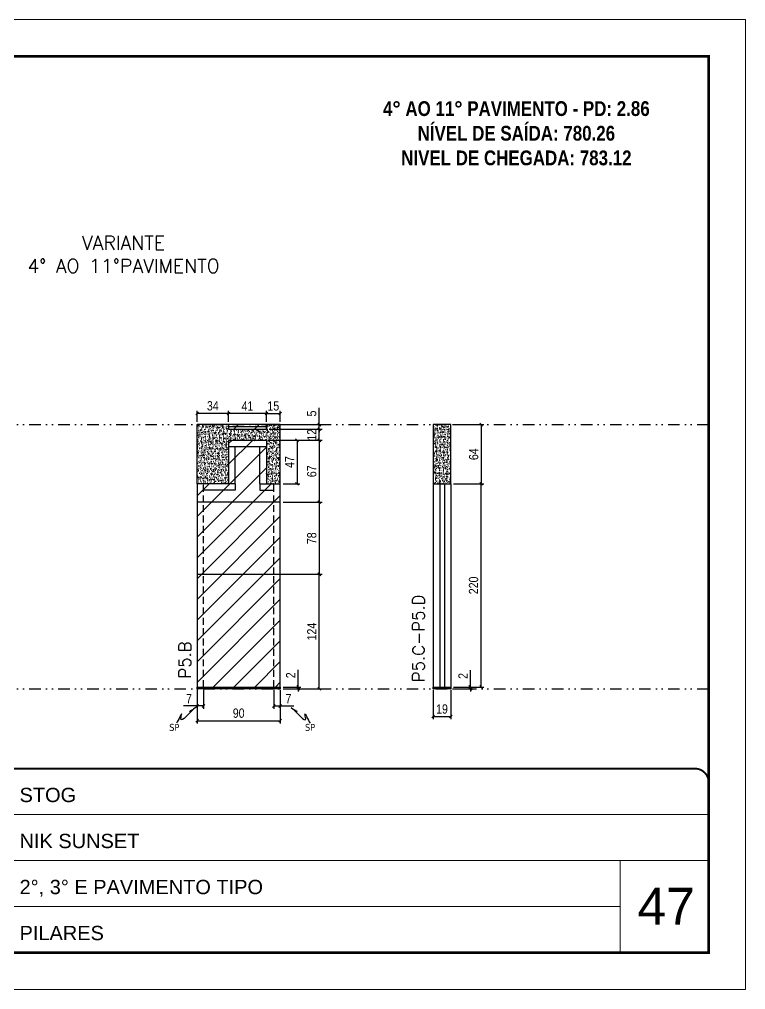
# Model space of a CAD drawing. Extents: x 808 to 7089, y -98 to 17032.
# Drawn here: x 4677 to 5463, y 3348 to 4398 of the extents above; entities that cross this region are included whole.
import ezdxf

# ---------------------------------------------------------------- set-up
doc = ezdxf.new("R2010")
doc.units = 0
for name, pattern in [('CONTINUO', [0]), ('DASHED', [0.75, 0.5, -0.25]), ('DIVIDE2', [0.625, 0.25, -0.125, 0, -0.125, 0, -0.125]), ('HIDDEN', [0.375, 0.25, -0.125])]:
    doc.linetypes.add(name, pattern=pattern)
for name, color, linetype, lineweight in [('CARIMBO', 255, 'Continuous', 9), ('Folhas', 255, 'Continuous', 9), ('REAPROVEITAMENTO', 251, 'Continuous', 9), ('SARRAFO DE PRESSAO', 251, 'DASHED', 9), ('Texto Seção', 7, 'Continuous', 15)]:
    doc.layers.add(name, color=color, linetype=linetype, lineweight=lineweight)
for name, color, linetype in [('COTA', 241, 'Continuous'), ('NOMENCLATURA', 7, 'Continuous'), ('Nível', 160, 'Continuous'), ('Painéis', 200, 'Continuous'), ('SARR_2.2x7', 40, 'Continuous'), ('SARR_EDITAR', 141, 'Continuous'), ('Sarrafo de Pressão', 42, 'HIDDEN'), ('texto', 7, 'Continuous')]:
    doc.layers.add(name, color=color, linetype=linetype)
doc.styles.add('ARIAL', font='arial.ttf')
doc.styles.add('COTA TECNICA', font='techl___.ttf', dxfattribs={"height": 10})
doc.styles.add('COTA TECNICA-50', font='techl___.ttf', dxfattribs={"height": 10})
doc.styles.add('REGUA-120', font='ROMANS.shx', dxfattribs={"height": 15})
doc.styles.add('ROMANC', font='techb___.ttf', dxfattribs={"height": 2.5})
doc.styles.get("Standard").update_dxf_attribs({"font": 'arial.ttf'})
doc.dimstyles.new('COTA PAINEL-50', dxfattribs={"dimtxt": 10, "dimasz": 3, "dimexe": 3, "dimexo": 3, "dimgap": 3, "dimtad": 1, "dimdec": 1, "dimzin": 12, "dimdsep": 46, "dimtxsty": 'COTA TECNICA-50', "dimblk1": 'OBLIQUE', "dimblk2": 'OBLIQUE', "dimsah": 1, "dimcen": 0.9, "dimclrd": 4, "dimclre": 4, "dimclrt": 240, "dimadec": 1, "dimazin": 3, "dimtfac": 1, "dimtdec": 1, "dimtmove": 0, "dimatfit": 3, "dimfxl": 1, "dimtolj": 1, "dimtzin": 12, "dimarcsym": 0})
doc.dimstyles.new('PAINEL', dxfattribs={"dimtxt": 10, "dimasz": 3, "dimexe": 3, "dimexo": 3, "dimgap": 3, "dimtad": 1, "dimdec": 1, "dimzin": 12, "dimdsep": 46, "dimtxsty": 'COTA TECNICA', "dimblk1": 'OBLIQUE', "dimblk2": 'OBLIQUE', "dimsah": 1, "dimcen": 0.9, "dimclrd": 4, "dimclre": 4, "dimclrt": 240, "dimadec": 1, "dimazin": 3, "dimtfac": 1, "dimtdec": 1, "dimtmove": 0, "dimatfit": 3, "dimfxl": 1, "dimtolj": 1, "dimtzin": 12, "dimarcsym": 0})
doc.dimstyles.get("Standard").update_dxf_attribs({"dimtxt": 0.18, "dimasz": 0.18, "dimexe": 0.18, "dimexo": 0.0625, "dimgap": 0.09, "dimtad": 0, "dimtih": 1, "dimtoh": 1, "dimdec": 4, "dimzin": 0, "dimdsep": 46, "dimtxsty": 'Standard', "dimcen": 0.09, "dimadec": 0, "dimazin": 0, "dimtfac": 1, "dimtdec": 4, "dimtofl": 0, "dimtmove": 0, "dimatfit": 3, "dimfxl": 1, "dimtolj": 1, "dimtzin": 0, "dimarcsym": 0})

# ---------------------------------------------------------------- blocks, each defined once
blk = doc.blocks.new('9999999999')
at = {"color": 30, "linetype": 'CONTINUO'}
for p, q in [((98564.6, 34379.6), (99584, 34379.6)), ((98564.6, 34329.8), (99488, 34329.8)), ((99584, 34329.8), (99488, 34329.8)), ((99488, 34329.8), (99488, 34230.2)), ((98564.6, 34280), (99488, 34280))]:
    blk.add_line(p, q, dxfattribs=at)
at = {"color": 30, "linetype": 'CONTINUO', "const_width": 2}
blk.add_lwpolyline([(99584, 34230.2), (99584, 34414.4, 0.414214), (99569, 34429.4), (98229, 34429.4, 0.414214), (98214, 34414.4), (98214, 34245.2, 0.414214), (98229, 34230.2), (99584, 34230.2)], format="xyb", dxfattribs=at)
at = {"layer": 'Folhas'}
blk.add_lwpolyline([(98139, 34190.2), (99624, 34190.2), (99624, 35240.2), (98139, 35240.2)], close=True, dxfattribs=at)
at = {"layer": 'Folhas', "color": 30, "const_width": 3}
blk.add_lwpolyline([(98214, 34230.2), (99584, 34230.2), (99584, 35200.2), (98214, 35200.2)], close=True, dxfattribs=at)
at = {"color": 7, "linetype": 'Continuous', "ltscale": 5, "style": 'ARIAL'}
for s, height, p in [('STOG', 15.48, (98837.7, 34393.1)), ('NIK SUNSET', 15.48, (98837.7, 34343.3)), ('2°, 3° E PAVIMENTO TIPO', 15.483, (98837.7, 34293.5)), ('PILARES', 15.48, (98837.7, 34243.7))]:
    blk.add_text(s, height=height, dxfattribs=at).set_placement(p)
blk = doc.blocks.new('_Oblique')
at = {"color": 0, "linetype": 'ByBlock', "lineweight": -2}
blk.add_line((-0.5, -0.5), (0.5, 0.5), dxfattribs=at)
blk = doc.blocks.new('*D405')
at = {"layer": 'COTA', "color": 4, "lineweight": -2, "transparency": 16777216}
for p, q in [((5124.9, 3672.6), (5124.9, 3640.7)), ((5143.9, 3672.6), (5143.9, 3640.7)), ((5124.9, 3643.7), (5143.9, 3643.7))]:
    blk.add_line(p, q, dxfattribs=at)
at = {"layer": 'Defpoints', "color": 0, "transparency": 16777216}
for p in [(5124.9, 3675.6), (5143.9, 3675.6), (5143.9, 3643.7)]:
    blk.add_point(p, dxfattribs=at)
at = {"layer": 'COTA', "color": 4, "lineweight": -2, "transparency": 16777216, "xscale": 3, "yscale": 3, "zscale": 3, "rotation": 180}
blk.add_blockref('_Oblique', (5124.9, 3643.7), dxfattribs=at)
at = {"layer": 'COTA', "color": 4, "lineweight": -2, "transparency": 16777216, "xscale": 3, "yscale": 3, "zscale": 3}
blk.add_blockref('_Oblique', (5143.9, 3643.7), dxfattribs=at)
at = {"layer": 'COTA', "color": 240, "transparency": 16777216, "insert": (5134.4, 3651.8), "char_height": 10, "attachment_point": 5, "style": 'COTA TECNICA'}
blk.add_mtext('\\A1;19', dxfattribs=at)
blk = doc.blocks.new('*D406')
at = {"layer": 'COTA', "color": 4, "lineweight": -2, "transparency": 16777216}
for p, q in [((5146.9, 3895.6), (5179.7, 3895.6)), ((5176.7, 3675.6), (5176.7, 3895.6)), ((5146.9, 3675.6), (5179.7, 3675.6))]:
    blk.add_line(p, q, dxfattribs=at)
at = {"layer": 'Defpoints', "color": 0, "transparency": 16777216}
for p in [(5143.9, 3895.6), (5176.7, 3895.6), (5143.9, 3675.6)]:
    blk.add_point(p, dxfattribs=at)
at = {"layer": 'COTA', "color": 4, "lineweight": -2, "transparency": 16777216, "xscale": 3, "yscale": 3, "zscale": 3}
for p, rotation in [((5176.7, 3895.6), 90), ((5176.7, 3675.6), 270)]:
    blk.add_blockref('_Oblique', p, dxfattribs=dict(at, rotation=rotation))
at = {"layer": 'COTA', "color": 240, "transparency": 16777216, "insert": (5168.6, 3785.6), "char_height": 10, "attachment_point": 5, "rotation": 90, "style": 'COTA TECNICA'}
blk.add_mtext('\\A1;220', dxfattribs=at)
blk = doc.blocks.new('*D407')
at = {"layer": 'COTA', "color": 4, "lineweight": -2, "transparency": 16777216}
for p, q in [((5165.1, 3675.6), (5165.1, 3693.7)), ((5146.9, 3675.6), (5168.1, 3675.6)), ((5165.1, 3673.6), (5165.1, 3675.6)), ((5146.9, 3673.6), (5168.1, 3673.6)), ((5165.1, 3673.6), (5165.1, 3670.6))]:
    blk.add_line(p, q, dxfattribs=at)
at = {"layer": 'Defpoints', "color": 0, "transparency": 16777216}
for p in [(5143.9, 3675.6), (5165.1, 3675.6), (5143.9, 3673.6)]:
    blk.add_point(p, dxfattribs=at)
at = {"layer": 'COTA', "color": 4, "lineweight": -2, "transparency": 16777216, "xscale": 3, "yscale": 3, "zscale": 3}
for p, rotation in [((5165.1, 3675.6), 270), ((5165.1, 3673.6), 90)]:
    blk.add_blockref('_Oblique', p, dxfattribs=dict(at, rotation=rotation))
at = {"layer": 'COTA', "color": 240, "transparency": 16777216, "insert": (5157.1, 3687.6), "char_height": 10, "attachment_point": 5, "rotation": 90, "style": 'COTA TECNICA-50'}
blk.add_mtext('\\A1;2', dxfattribs=at)
blk = doc.blocks.new('*D1653')
at = {"layer": 'COTA', "color": 4, "linetype": 'ByBlock', "lineweight": -2, "transparency": 16777216}
for p, q in [((5146.9, 3959.6), (5179.8, 3959.6)), ((5176.8, 3959.6), (5176.8, 3895.6)), ((5146.9, 3895.6), (5179.8, 3895.6))]:
    blk.add_line(p, q, dxfattribs=at)
at = {"layer": 'Defpoints', "color": 0, "linetype": 'ByBlock', "transparency": 16777216}
for p in [(5143.9, 3959.6), (5143.9, 3895.6), (5176.8, 3895.6)]:
    blk.add_point(p, dxfattribs=at)
at = {"layer": 'COTA', "color": 4, "linetype": 'ByBlock', "lineweight": -2, "transparency": 16777216, "xscale": 3, "yscale": 3, "zscale": 3}
for p, rotation in [((5176.8, 3959.6), 90), ((5176.8, 3895.6), 270)]:
    blk.add_blockref('_Oblique', p, dxfattribs=dict(at, rotation=rotation))
at = {"layer": 'COTA', "color": 240, "linetype": 'ByBlock', "transparency": 16777216, "insert": (5168.7, 3927.6), "char_height": 10, "attachment_point": 5, "rotation": 90, "style": 'COTA TECNICA'}
blk.add_mtext('\\A1;64', dxfattribs=at)
blk = doc.blocks.new('*D377')
at = {"layer": 'COTA', "color": 4, "lineweight": -2, "transparency": 16777216}
for p, q in [((4869.2, 3672.6), (4869.2, 3636.2)), ((4959.2, 3672.6), (4959.2, 3636.2)), ((4869.2, 3639.2), (4959.2, 3639.2))]:
    blk.add_line(p, q, dxfattribs=at)
at = {"layer": 'Defpoints', "color": 0, "transparency": 16777216}
for p in [(4869.2, 3675.6), (4959.2, 3675.6), (4959.2, 3639.2)]:
    blk.add_point(p, dxfattribs=at)
at = {"layer": 'COTA', "color": 4, "lineweight": -2, "transparency": 16777216, "xscale": 3, "yscale": 3, "zscale": 3, "rotation": 180}
blk.add_blockref('_Oblique', (4869.2, 3639.2), dxfattribs=at)
at = {"layer": 'COTA', "color": 4, "lineweight": -2, "transparency": 16777216, "xscale": 3, "yscale": 3, "zscale": 3}
blk.add_blockref('_Oblique', (4959.2, 3639.2), dxfattribs=at)
at = {"layer": 'COTA', "color": 240, "transparency": 16777216, "insert": (4914.2, 3647.3), "char_height": 10, "attachment_point": 5, "style": 'COTA TECNICA'}
blk.add_mtext('\\A1;90', dxfattribs=at)
blk = doc.blocks.new('*D378')
at = {"layer": 'COTA', "color": 4, "lineweight": -2, "transparency": 16777216}
for p, q in [((4952.2, 3672.6), (4952.2, 3652.1)), ((4959.2, 3670.6), (4959.2, 3652.1)), ((4952.2, 3655.1), (4959.2, 3655.1)), ((4959.2, 3655.1), (4974, 3655.1))]:
    blk.add_line(p, q, dxfattribs=at)
at = {"layer": 'Defpoints', "color": 0, "transparency": 16777216}
for p in [(4952.2, 3675.6), (4959.2, 3673.6), (4959.2, 3655.1)]:
    blk.add_point(p, dxfattribs=at)
at = {"layer": 'COTA', "color": 4, "lineweight": -2, "transparency": 16777216, "xscale": 3, "yscale": 3, "zscale": 3, "rotation": 180}
blk.add_blockref('_Oblique', (4952.2, 3655.1), dxfattribs=at)
at = {"layer": 'COTA', "color": 4, "lineweight": -2, "transparency": 16777216, "xscale": 3, "yscale": 3, "zscale": 3}
blk.add_blockref('_Oblique', (4959.2, 3655.1), dxfattribs=at)
at = {"layer": 'COTA', "color": 240, "transparency": 16777216, "insert": (4968.1, 3663.1), "char_height": 10, "attachment_point": 5, "style": 'COTA TECNICA-50'}
blk.add_mtext('\\A1;7', dxfattribs=at)
blk = doc.blocks.new('*D379')
at = {"layer": 'COTA', "color": 4, "lineweight": -2, "transparency": 16777216}
for p, q in [((4869.2, 3670.6), (4869.2, 3652.1)), ((4876.2, 3672.6), (4876.2, 3652.1)), ((4869.2, 3655.1), (4854.5, 3655.1)), ((4876.2, 3655.1), (4869.2, 3655.1))]:
    blk.add_line(p, q, dxfattribs=at)
at = {"layer": 'Defpoints', "color": 0, "transparency": 16777216}
for p in [(4876.2, 3675.6), (4869.2, 3673.6), (4869.2, 3655.1)]:
    blk.add_point(p, dxfattribs=at)
at = {"layer": 'COTA', "color": 4, "lineweight": -2, "transparency": 16777216, "xscale": 3, "yscale": 3, "zscale": 3, "rotation": 180}
blk.add_blockref('_Oblique', (4869.2, 3655.1), dxfattribs=at)
at = {"layer": 'COTA', "color": 4, "lineweight": -2, "transparency": 16777216, "xscale": 3, "yscale": 3, "zscale": 3}
blk.add_blockref('_Oblique', (4876.2, 3655.1), dxfattribs=at)
at = {"layer": 'COTA', "color": 240, "transparency": 16777216, "insert": (4860.4, 3663.1), "char_height": 10, "attachment_point": 5, "style": 'COTA TECNICA-50'}
blk.add_mtext('\\A1;7', dxfattribs=at)
blk = doc.blocks.new('*D380')
at = {"layer": 'COTA', "color": 4, "linetype": 'ByBlock', "lineweight": -2, "transparency": 16777216}
for p, q in [((4962.2, 3797.6), (5004.5, 3797.6)), ((5001.5, 3673.6), (5001.5, 3797.6)), ((4962.2, 3673.6), (5004.5, 3673.6))]:
    blk.add_line(p, q, dxfattribs=at)
at = {"layer": 'Defpoints', "color": 0, "linetype": 'ByBlock', "transparency": 16777216}
for p in [(4959.2, 3797.6), (5001.5, 3797.6), (4959.2, 3673.6)]:
    blk.add_point(p, dxfattribs=at)
at = {"layer": 'COTA', "color": 4, "linetype": 'ByBlock', "lineweight": -2, "transparency": 16777216, "xscale": 3, "yscale": 3, "zscale": 3}
for p, rotation in [((5001.5, 3797.6), 90), ((5001.5, 3673.6), 270)]:
    blk.add_blockref('_Oblique', p, dxfattribs=dict(at, rotation=rotation))
at = {"layer": 'COTA', "color": 240, "linetype": 'ByBlock', "transparency": 16777216, "insert": (4993.4, 3735.6), "char_height": 10, "attachment_point": 5, "rotation": 90, "style": 'COTA TECNICA'}
blk.add_mtext('\\A1;124', dxfattribs=at)
blk = doc.blocks.new('*D381')
at = {"layer": 'COTA', "color": 4, "lineweight": -2, "transparency": 16777216}
for p, q in [((4978.5, 3675.6), (4978.5, 3694.4)), ((4962.2, 3675.6), (4981.5, 3675.6)), ((4978.5, 3673.6), (4978.5, 3675.6)), ((4962.2, 3673.6), (4981.5, 3673.6)), ((4978.5, 3673.6), (4978.5, 3670.6))]:
    blk.add_line(p, q, dxfattribs=at)
at = {"layer": 'Defpoints', "color": 0, "transparency": 16777216}
for p in [(4959.2, 3675.6), (4959.2, 3673.6), (4978.5, 3673.6)]:
    blk.add_point(p, dxfattribs=at)
at = {"layer": 'COTA', "color": 4, "lineweight": -2, "transparency": 16777216, "xscale": 3, "yscale": 3, "zscale": 3}
for p, rotation in [((4978.5, 3675.6), 270), ((4978.5, 3673.6), 90)]:
    blk.add_blockref('_Oblique', p, dxfattribs=dict(at, rotation=rotation))
at = {"layer": 'COTA', "color": 240, "transparency": 16777216, "insert": (4970.5, 3688.3), "char_height": 10, "attachment_point": 5, "rotation": 90, "style": 'COTA TECNICA-50'}
blk.add_mtext('\\A1;2', dxfattribs=at)
blk = doc.blocks.new('*D382')
at = {"layer": 'COTA', "color": 4, "linetype": 'ByBlock', "lineweight": -2, "transparency": 16777216}
for p, q in [((4962.2, 3797.6), (5004.5, 3797.6)), ((5001.5, 3673.6), (5001.5, 3797.6)), ((4962.2, 3673.6), (5004.5, 3673.6))]:
    blk.add_line(p, q, dxfattribs=at)
at = {"layer": 'Defpoints', "color": 0, "linetype": 'ByBlock', "transparency": 16777216}
for p in [(4959.2, 3797.6), (5001.5, 3797.6), (4959.2, 3673.6)]:
    blk.add_point(p, dxfattribs=at)
at = {"layer": 'COTA', "color": 4, "linetype": 'ByBlock', "lineweight": -2, "transparency": 16777216, "xscale": 3, "yscale": 3, "zscale": 3}
for p, rotation in [((5001.5, 3797.6), 90), ((5001.5, 3673.6), 270)]:
    blk.add_blockref('_Oblique', p, dxfattribs=dict(at, rotation=rotation))
at = {"layer": 'COTA', "color": 240, "linetype": 'ByBlock', "transparency": 16777216, "insert": (4993.4, 3735.6), "char_height": 10, "attachment_point": 5, "rotation": 90, "style": 'COTA TECNICA'}
blk.add_mtext('\\A1;124', dxfattribs=at)
blk = doc.blocks.new('*D383')
at = {"layer": 'COTA', "color": 4, "lineweight": -2, "transparency": 16777216}
for p, q in [((4869.2, 3962.6), (4869.2, 3974.7)), ((4903.2, 3971.7), (4869.2, 3971.7)), ((4903.2, 3962.6), (4903.2, 3974.7))]:
    blk.add_line(p, q, dxfattribs=at)
at = {"layer": 'Defpoints', "color": 0, "transparency": 16777216}
for p in [(4869.2, 3971.7), (4869.2, 3959.6), (4903.2, 3959.6)]:
    blk.add_point(p, dxfattribs=at)
at = {"layer": 'COTA', "color": 4, "lineweight": -2, "transparency": 16777216, "xscale": 3, "yscale": 3, "zscale": 3, "rotation": 180}
blk.add_blockref('_Oblique', (4869.2, 3971.7), dxfattribs=at)
at = {"layer": 'COTA', "color": 4, "lineweight": -2, "transparency": 16777216, "xscale": 3, "yscale": 3, "zscale": 3}
blk.add_blockref('_Oblique', (4903.2, 3971.7), dxfattribs=at)
at = {"layer": 'COTA', "color": 240, "transparency": 16777216, "insert": (4886.2, 3979.9), "char_height": 10, "attachment_point": 5, "style": 'COTA TECNICA-50'}
blk.add_mtext('\\A1;34', dxfattribs=at)
blk = doc.blocks.new('*D384')
at = {"layer": 'COTA', "color": 4, "lineweight": -2, "transparency": 16777216}
for p, q in [((4947.2, 3942.6), (5004.5, 3942.6)), ((5001.5, 3942.6), (5001.5, 3875.6)), ((4962.2, 3875.6), (5004.5, 3875.6))]:
    blk.add_line(p, q, dxfattribs=at)
at = {"layer": 'Defpoints', "color": 0, "transparency": 16777216}
for p in [(4944.2, 3942.6), (4959.2, 3875.6), (5001.5, 3875.6)]:
    blk.add_point(p, dxfattribs=at)
at = {"layer": 'COTA', "color": 4, "lineweight": -2, "transparency": 16777216, "xscale": 3, "yscale": 3, "zscale": 3}
for p, rotation in [((5001.5, 3942.6), 90), ((5001.5, 3875.6), 270)]:
    blk.add_blockref('_Oblique', p, dxfattribs=dict(at, rotation=rotation))
at = {"layer": 'COTA', "color": 240, "transparency": 16777216, "insert": (4993.4, 3909.1), "char_height": 10, "attachment_point": 5, "rotation": 90, "style": 'COTA TECNICA'}
blk.add_mtext('\\A1;67', dxfattribs=at)
blk = doc.blocks.new('*D1654')
at = {"layer": 'COTA', "color": 4, "lineweight": -2, "transparency": 16777216}
for p, q in [((4962.2, 3875.6), (5004.5, 3875.6)), ((5001.5, 3875.6), (5001.5, 3797.6)), ((4872.2, 3797.6), (5004.5, 3797.6))]:
    blk.add_line(p, q, dxfattribs=at)
at = {"layer": 'Defpoints', "color": 0, "transparency": 16777216}
for p in [(4959.2, 3875.6), (4869.2, 3797.6), (5001.5, 3797.6)]:
    blk.add_point(p, dxfattribs=at)
at = {"layer": 'COTA', "color": 4, "lineweight": -2, "transparency": 16777216, "xscale": 3, "yscale": 3, "zscale": 3}
for p, rotation in [((5001.5, 3875.6), 90), ((5001.5, 3797.6), 270)]:
    blk.add_blockref('_Oblique', p, dxfattribs=dict(at, rotation=rotation))
at = {"layer": 'COTA', "color": 240, "transparency": 16777216, "insert": (4993.4, 3836.6), "char_height": 10, "attachment_point": 5, "rotation": 90, "style": 'COTA TECNICA'}
blk.add_mtext('\\A1;78', dxfattribs=at)
blk = doc.blocks.new('*D385')
at = {"layer": 'COTA', "color": 4, "lineweight": -2, "transparency": 16777216}
for p, q in [((4947.2, 3942.6), (4980.4, 3942.6)), ((4977.4, 3942.6), (4977.4, 3895.6)), ((4962.2, 3895.6), (4980.4, 3895.6))]:
    blk.add_line(p, q, dxfattribs=at)
at = {"layer": 'Defpoints', "color": 0, "transparency": 16777216}
for p in [(4944.2, 3942.6), (4959.2, 3895.6), (4977.4, 3895.6)]:
    blk.add_point(p, dxfattribs=at)
at = {"layer": 'COTA', "color": 4, "lineweight": -2, "transparency": 16777216, "xscale": 3, "yscale": 3, "zscale": 3}
for p, rotation in [((4977.4, 3942.6), 90), ((4977.4, 3895.6), 270)]:
    blk.add_blockref('_Oblique', p, dxfattribs=dict(at, rotation=rotation))
at = {"layer": 'COTA', "color": 240, "transparency": 16777216, "insert": (4969.3, 3919.1), "char_height": 10, "attachment_point": 5, "rotation": 90, "style": 'COTA TECNICA'}
blk.add_mtext('\\A1;47', dxfattribs=at)
blk = doc.blocks.new('*D386')
at = {"layer": 'COTA', "color": 4, "lineweight": -2, "transparency": 16777216}
for p, q in [((4944.2, 3962.6), (4944.2, 3974.7)), ((4944.2, 3971.7), (4959.2, 3971.7)), ((4959.2, 3962.6), (4959.2, 3974.7))]:
    blk.add_line(p, q, dxfattribs=at)
at = {"layer": 'Defpoints', "color": 0, "transparency": 16777216}
for p in [(4959.2, 3971.7), (4944.2, 3959.6), (4959.2, 3959.6)]:
    blk.add_point(p, dxfattribs=at)
at = {"layer": 'COTA', "color": 4, "lineweight": -2, "transparency": 16777216, "xscale": 3, "yscale": 3, "zscale": 3, "rotation": 180}
blk.add_blockref('_Oblique', (4944.2, 3971.7), dxfattribs=at)
at = {"layer": 'COTA', "color": 4, "lineweight": -2, "transparency": 16777216, "xscale": 3, "yscale": 3, "zscale": 3}
blk.add_blockref('_Oblique', (4959.2, 3971.7), dxfattribs=at)
at = {"layer": 'COTA', "color": 240, "transparency": 16777216, "insert": (4951.7, 3979.8), "char_height": 10, "attachment_point": 5, "style": 'COTA TECNICA'}
blk.add_mtext('\\A1;15', dxfattribs=at)
blk = doc.blocks.new('*D387')
at = {"layer": 'COTA', "color": 4, "lineweight": -2, "transparency": 16777216}
for p, q in [((4947.2, 3954.6), (5004.5, 3954.6)), ((5001.5, 3942.6), (5001.5, 3954.6)), ((4947.2, 3942.6), (5004.5, 3942.6))]:
    blk.add_line(p, q, dxfattribs=at)
at = {"layer": 'Defpoints', "color": 0, "transparency": 16777216}
for p in [(4944.2, 3954.6), (5001.5, 3954.6), (4944.2, 3942.6)]:
    blk.add_point(p, dxfattribs=at)
at = {"layer": 'COTA', "color": 4, "lineweight": -2, "transparency": 16777216, "xscale": 3, "yscale": 3, "zscale": 3}
for p, rotation in [((5001.5, 3954.6), 90), ((5001.5, 3942.6), 270)]:
    blk.add_blockref('_Oblique', p, dxfattribs=dict(at, rotation=rotation))
at = {"layer": 'COTA', "color": 240, "transparency": 16777216, "insert": (4993.4, 3948.6), "char_height": 10, "attachment_point": 5, "rotation": 90, "style": 'COTA TECNICA'}
blk.add_mtext('\\A1;12', dxfattribs=at)
blk = doc.blocks.new('*D388')
at = {"layer": 'COTA', "color": 4, "lineweight": -2, "transparency": 16777216}
for p, q in [((5001.5, 3959.6), (5001.5, 3977.7)), ((4947.2, 3959.6), (5004.5, 3959.6)), ((5001.5, 3954.6), (5001.5, 3959.6)), ((4947.2, 3954.6), (5004.5, 3954.6)), ((5001.5, 3954.6), (5001.5, 3951.6))]:
    blk.add_line(p, q, dxfattribs=at)
at = {"layer": 'Defpoints', "color": 0, "transparency": 16777216}
for p in [(4944.2, 3959.6), (5001.5, 3959.6), (4944.2, 3954.6)]:
    blk.add_point(p, dxfattribs=at)
at = {"layer": 'COTA', "color": 4, "lineweight": -2, "transparency": 16777216, "xscale": 3, "yscale": 3, "zscale": 3}
for p, rotation in [((5001.5, 3959.6), 270), ((5001.5, 3954.6), 90)]:
    blk.add_blockref('_Oblique', p, dxfattribs=dict(at, rotation=rotation))
at = {"layer": 'COTA', "color": 240, "transparency": 16777216, "insert": (4993.3, 3971.6), "char_height": 10, "attachment_point": 5, "rotation": 90, "style": 'COTA TECNICA'}
blk.add_mtext('\\A1;5', dxfattribs=at)
blk = doc.blocks.new('*D1655')
at = {"layer": 'COTA', "color": 4, "lineweight": -2, "transparency": 16777216}
for p, q in [((4903.2, 3962.6), (4903.2, 3974.7)), ((4944.2, 3971.7), (4903.2, 3971.7)), ((4944.2, 3962.6), (4944.2, 3974.7))]:
    blk.add_line(p, q, dxfattribs=at)
at = {"layer": 'Defpoints', "color": 0, "transparency": 16777216}
for p in [(4903.2, 3971.7), (4903.2, 3959.6), (4944.2, 3959.6)]:
    blk.add_point(p, dxfattribs=at)
at = {"layer": 'COTA', "color": 4, "lineweight": -2, "transparency": 16777216, "xscale": 3, "yscale": 3, "zscale": 3, "rotation": 180}
blk.add_blockref('_Oblique', (4903.2, 3971.7), dxfattribs=at)
at = {"layer": 'COTA', "color": 4, "lineweight": -2, "transparency": 16777216, "xscale": 3, "yscale": 3, "zscale": 3}
blk.add_blockref('_Oblique', (4944.2, 3971.7), dxfattribs=at)
at = {"layer": 'COTA', "color": 240, "transparency": 16777216, "insert": (4923.7, 3979.7), "char_height": 10, "attachment_point": 5, "style": 'COTA TECNICA'}
blk.add_mtext('\\A1;41', dxfattribs=at)

msp = doc.modelspace()

# ---------------------------------------------------------------- hatches: boundary and pattern name
at = {"layer": 'COTA', "linetype": 'ByBlock'}
h = msp.add_hatch(dxfattribs=at)
h.set_pattern_fill('AR-CONC', color=256, scale=0.03)
h.set_pattern_definition([(50, (-3577.8653, -152.4276), (5.46554, -0.4781726), [0.5715, -6.2865]), (355, (-3577.8653, -152.4276), (-1.0573026, 5.7317054), [0.4572, -5.0292175]), (100.451445, (-3577.41, -152.4674), (4.4082374, 5.2535326), [0.4857003, -5.3427073]), (46.1842, (-3577.8653, -150.9036), (8.132371, -1.26127), [0.85725, -9.42975]), (96.63556, (-3577.188, -151.009), (7.122124, 7.422784), [0.728551, -8.014068]), (351.18415, (-3577.865, -150.9036), (7.122124, 7.422784), [0.685799, -7.543792]), (21, (-3577.1033, -151.2846), (4.5484317, -3.067956), [0.5715, -6.2865]), (326, (-3577.1033, -151.2846), (1.854061, 5.525639), [0.4572, -5.0292]), (71.451445, (-3576.7243, -151.54), (6.4024926, 2.457683), [0.4857003, -5.342698]), (37.5, (-3577.8653, -152.4276), (0.0926581, 2.53665117), [0, -4.96824, 0, -5.1054, 0, -5.04825]), (7.5, (-3577.8653, -152.4276), (2.0045899, 3.00541724), [0, -2.91084, 0, -4.85394, 0, -1.92405]), (327.5, (-3579.5646, -152.4276), (4.06771786, -0.1718623), [0, -1.905, 0, -5.9436, 0, -7.8867]), (317.5, (-3580.3266, -152.4276), (4.4438754, 0.7627947), [0, -2.4765, 0, -3.94716, 0, -5.6007])])
h.paths.add_polyline_path([(4944.22, 3954.56), (4944.22, 3959.56), (4959.22, 3959.56), (4959.22, 3895.56), (4944.22, 3895.56), (4944.22, 3942.56), (4903.22, 3942.56), (4903.22, 3895.56), (4869.22, 3895.56), (4869.22, 3959.56), (4903.22, 3959.56), (4903.22, 3954.56)])
h = msp.add_hatch(dxfattribs=at)
h.set_pattern_fill('AR-CONC', color=256, scale=0.03)
h.set_pattern_definition([(50, (-3964.208, -152.4037), (5.46554, -0.4781726), [0.5715, -6.2865]), (355, (-3964.208, -152.4037), (-1.0573026, 5.7317054), [0.4572, -5.0292175]), (100.451445, (-3963.7527, -152.4435), (4.4082374, 5.2535326), [0.4857003, -5.3427073]), (46.1842, (-3964.208, -150.8797), (8.132371, -1.26127), [0.85725, -9.42975]), (96.63556, (-3963.5305, -150.985), (7.122124, 7.422784), [0.728551, -8.014068]), (351.18415, (-3964.208, -150.88), (7.122124, 7.422784), [0.685799, -7.543792]), (21, (-3963.446, -151.2607), (4.5484317, -3.067956), [0.5715, -6.2865]), (326, (-3963.446, -151.2607), (1.854061, 5.525639), [0.4572, -5.0292]), (71.451445, (-3963.067, -151.5163), (6.4024926, 2.457683), [0.4857003, -5.342698]), (37.5, (-3964.2081, -152.4037), (0.0926581, 2.53665117), [0, -4.96824, 0, -5.1054, 0, -5.04825]), (7.5, (-3964.2081, -152.4037), (2.0045899, 3.00541724), [0, -2.91084, 0, -4.85394, 0, -1.92405]), (327.5, (-3965.9074, -152.4037), (4.06771786, -0.1718623), [0, -1.905, 0, -5.9436, 0, -7.8867]), (317.5, (-3966.6694, -152.4037), (4.4438754, 0.7627947), [0, -2.4765, 0, -3.94716, 0, -5.6007])])
h.paths.add_polyline_path([(5143.91, 3959.59), (5124.91, 3959.59), (5124.91, 3895.56), (5143.91, 3895.56)])
at = {"layer": 'REAPROVEITAMENTO', "linetype": 'ByBlock'}
h = msp.add_hatch(dxfattribs=at)
h.set_pattern_fill('ANSI31', color=256, scale=5, style=2)
h.set_pattern_definition([(45, (-269.453, 3939.763), (-11.22532, 11.22532), [])])
h.paths.add_polyline_path([(4944.22, 3959.56), (4903.22, 3959.56), (4903.22, 3954.56), (4944.22, 3954.56)])
h = msp.add_hatch(dxfattribs=at)
h.set_pattern_fill('ANSI31', color=256, scale=5, style=2)
h.set_pattern_definition([(45, (1283.047, -5248.838), (-11.22532, 11.22532), [])])
h.paths.add_polyline_path([(4959.22, 3895.56), (4944.22, 3895.56), (4944.22, 3942.56), (4903.22, 3942.56), (4903.22, 3895.56), (4869.22, 3895.56), (4869.22, 3675.56), (4959.22, 3675.56)])

# ---------------------------------------------------------------- linework, layer by layer
at = {"layer": 'COTA', "linetype": 'ByBlock'}
for p, q in [((4869.22, 3895.56), (4869.22, 3959.56)), ((4903.22, 3959.56), (4869.22, 3959.56)), ((4959.22, 3959.56), (4944.22, 3959.56)), ((4959.22, 3959.56), (4959.22, 3959.56)), ((4959.22, 3895.56), (4959.22, 3959.56)), ((4959.22, 3895.56), (4959.22, 3895.56))]:
    msp.add_line(p, q, dxfattribs=at)
msp.add_lwpolyline([(5124.91, 3895.56), (5143.91, 3895.56), (5143.91, 3959.59), (5124.91, 3959.59)], close=True, dxfattribs=at)
at = {"layer": 'Nível', "color": 4, "linetype": 'DIVIDE2', "ltscale": 50}
for p, q in [((4372.84, 3959.56), (5423.17, 3959.56)), ((4372.84, 3673.56), (5423.17, 3673.56))]:
    msp.add_line(p, q, dxfattribs=at)
at = {"layer": 'Painéis'}
for p, q in [((4944.22, 3942.56), (4903.22, 3942.56)), ((4903.22, 3942.56), (4903.22, 3895.56)), ((4944.22, 3942.56), (4944.22, 3895.56)), ((4903.22, 3895.56), (4869.22, 3895.56)), ((4869.22, 3895.56), (4869.22, 3797.56)), ((4944.22, 3895.56), (4959.22, 3895.56)), ((4959.22, 3797.56), (4959.22, 3895.56)), ((5124.91, 3895.56), (5124.91, 3675.56)), ((5124.91, 3895.56), (5143.91, 3895.56)), ((5124.91, 3895.56), (5143.91, 3895.56)), ((5143.91, 3895.56), (5143.91, 3675.56)), ((4959.22, 3875.56), (4869.22, 3875.56)), ((5124.91, 3675.56), (5143.91, 3675.56)), ((5124.91, 3675.56), (5143.91, 3675.56)), ((5124.91, 3673.56), (5124.91, 3675.56)), ((5143.91, 3675.56), (5143.91, 3673.56)), ((5143.91, 3673.56), (5124.91, 3673.56))]:
    msp.add_line(p, q, dxfattribs=at)
for points in [[(4944.22, 3959.56), (4903.22, 3959.56), (4903.22, 3954.56), (4944.22, 3954.56)], [(4959.22, 3797.56), (4869.22, 3797.56), (4869.22, 3675.56), (4959.22, 3675.56)], [(4959.22, 3673.56), (4869.22, 3673.56), (4869.22, 3675.56), (4959.22, 3675.56)]]:
    msp.add_lwpolyline(points, close=True, dxfattribs=at)
at = {"layer": 'SARR_2.2x7'}
for p, q in [((4944.22, 3935.56), (4903.22, 3935.56)), ((4910.22, 3895.56), (4910.22, 3935.56)), ((4937.22, 3895.56), (4937.22, 3935.56)), ((4910.22, 3895.56), (4903.22, 3895.56)), ((4910.22, 3895.56), (4910.22, 3888.56)), ((4937.22, 3895.56), (4944.22, 3895.56)), ((4937.22, 3895.56), (4937.22, 3888.56)), ((5131.91, 3895.56), (5131.91, 3675.56)), ((5136.91, 3895.56), (5136.91, 3675.56)), ((4910.22, 3888.56), (4876.22, 3888.56)), ((4937.22, 3888.56), (4952.22, 3888.56))]:
    msp.add_line(p, q, dxfattribs=at)
at = {"layer": 'SARR_EDITAR', "linetype": 'Continuous'}
msp.add_line((4944.22, 3957.06), (4903.22, 3957.06), dxfattribs=at)
at = {"layer": 'Sarrafo de Pressão', "ltscale": 30}
for p, q in [((4876.22, 3875.56), (4876.22, 3895.56)), ((4952.22, 3875.56), (4952.22, 3895.56)), ((4876.22, 3797.56), (4876.22, 3875.56)), ((4952.22, 3797.56), (4952.22, 3875.56)), ((4876.22, 3675.56), (4876.22, 3797.56)), ((4952.22, 3675.56), (4952.22, 3797.56))]:
    msp.add_line(p, q, dxfattribs=at)

# ---------------------------------------------------------------- block references
at = {"layer": 'SARRAFO DE PRESSAO', "color": 6, "linetype": 'ByBlock'}
msp.add_blockref('9999999999', (-94160.81, -30842.05), dxfattribs=at)

# ---------------------------------------------------------------- texts
at = {"layer": 'CARIMBO', "style": 'ARIAL'}
msp.add_text('47', height=40, dxfattribs=at).set_placement((5346.03, 3418.3))
at = {"layer": 'NOMENCLATURA', "color": 2, "insert": (5214.91, 4336.29), "char_height": 16, "attachment_point": 2, "style": 'ROMANC'}
msp.add_mtext_dynamic_manual_height_columns('\\P4° AO 11° PAVIMENTO - PD: 2.86\\PNÍVEL DE SAÍDA: 780.26\\PNIVEL DE CHEGADA: 783.12', width=409.5896, gutter_width=1, heights=[0], dxfattribs=at)
at = {"layer": 'texto', "color": 0, "char_height": 7.5, "attachment_point": 5}
for insert in [(4844.45, 3631.89), (4991.47, 3631.89)]:
    msp.add_mtext('{\\fTahoma|b0|i0|c0|p34;\\C4;SP}', dxfattribs=dict(at, insert=insert))
at = {"layer": 'Texto Seção', "insert": (4596.07, 4123.83), "char_height": 15, "width": 386.8172, "attachment_point": 7, "style": 'REGUA-120'}
msp.add_mtext('\\pxqc;VARIANTE^J4° AO 11°PAVIMENTO', dxfattribs=at)
at = {"layer": 'Texto Seção', "char_height": 13, "width": 285.3299, "attachment_point": 7, "rotation": 90, "style": 'REGUA-120'}
for s, insert in [('P5.C-P5.D', (5115.46, 3680.98)), ('P5.B', (4862.54, 3684.82))]:
    msp.add_mtext(s, dxfattribs=dict(at, insert=insert))

# ---------------------------------------------------------------- dimensions: what is measured, and where the dimension line sits
at = {"layer": 'COTA'}
for base, p1, p2, angle, dimstyle, picture, middle in [((4869.22, 3971.66), (4903.22, 3959.56), (4869.22, 3959.56), 180, 'COTA PAINEL-50', '*D383', (4886.22, 3979.88)), ((4903.22, 3971.66), (4944.22, 3959.56), (4903.22, 3959.56), 180, 'PAINEL', '*D1655', (4923.72, 3979.73)), ((5001.45, 3959.56), (4944.22, 3954.56), (4944.22, 3959.56), 90, 'PAINEL', '*D388', (4993.34, 3971.61)), ((5001.45, 3875.56), (4944.22, 3942.56), (4959.22, 3875.56), 90, 'PAINEL', '*D384', (4993.35, 3909.06)), ((4977.4, 3895.56), (4944.22, 3942.56), (4959.22, 3895.56), 90, 'PAINEL', '*D385', (4969.33, 3919.06)), ((5001.45, 3797.56), (4959.22, 3875.56), (4869.22, 3797.56), 90, 'PAINEL', '*D1654', (4993.36, 3836.56)), ((4869.22, 3655.05), (4876.22, 3675.56), (4869.22, 3673.56), 180, 'COTA PAINEL-50', '*D379', (4860.36, 3663.13))]:
    dim = msp.add_linear_dim(base=base, p1=p1, p2=p2, angle=angle, dimstyle=dimstyle, dxfattribs=at)
    dim.commit()
    dim.dimension.update_dxf_attribs({"geometry": picture, "text_midpoint": middle})
for base, p1, p2, angle, dimstyle, picture, middle in [((4959.22, 3971.66), (4944.22, 3959.56), (4959.22, 3959.56), 180, 'PAINEL', '*D386', (4951.72, 3971.66)), ((5001.45, 3954.56), (4944.22, 3942.56), (4944.22, 3954.56), 90, 'PAINEL', '*D387', (5001.45, 3948.56)), ((4978.48, 3673.56), (4959.22, 3675.56), (4959.22, 3673.56), 90, 'COTA PAINEL-50', '*D381', (4978.48, 3688.31)), ((5165.11, 3675.56), (5143.91, 3673.56), (5143.91, 3675.56), 90, 'COTA PAINEL-50', '*D407', (5165.11, 3687.62))]:
    dim = msp.add_linear_dim(base=base, p1=p1, p2=p2, angle=angle, dimstyle=dimstyle, dxfattribs=at)
    dim.commit()
    dim.dimension.update_dxf_attribs({"geometry": picture, "text_midpoint": middle, "dimtype": 160})
at = {"layer": 'COTA', "linetype": 'ByBlock'}
dim = msp.add_linear_dim(base=(5176.77, 3895.56), p1=(5143.91, 3959.59), p2=(5143.91, 3895.56), angle=90, dimstyle='PAINEL', dxfattribs=at)
dim.commit()
dim.dimension.update_dxf_attribs({"geometry": '*D1653', "text_midpoint": (5168.67, 3927.58)})
at = {"layer": 'COTA'}
dim = msp.add_linear_dim(base=(5176.73, 3895.56), p1=(5143.91, 3675.56), p2=(5143.91, 3895.56), angle=90, dimstyle='PAINEL', override={"dimarcsym": 2}, dxfattribs=at)
dim.commit()
dim.dimension.update_dxf_attribs({"geometry": '*D406', "text_midpoint": (5168.63, 3785.56)})
at = {"layer": 'COTA', "linetype": 'ByBlock'}
for picture in ['*D380', '*D382']:
    dim = msp.add_aligned_dim(p1=(4959.22, 3673.56), p2=(4959.22, 3797.56), distance=-42.23, dimstyle='PAINEL', dxfattribs=at)
    dim.commit()
    dim.dimension.update_dxf_attribs({"geometry": picture, "text_midpoint": (4993.38, 3735.56)})
at = {"layer": 'COTA'}
for base, p1, p2, picture, middle in [((4959.22, 3639.2), (4869.22, 3675.56), (4959.22, 3675.56), '*D377', (4914.22, 3647.33)), ((5143.91, 3643.67), (5124.91, 3675.56), (5143.91, 3675.56), '*D405', (5134.41, 3651.76))]:
    dim = msp.add_linear_dim(base=base, p1=p1, p2=p2, dimstyle='PAINEL', override={"dimarcsym": 2}, dxfattribs=at)
    dim.commit()
    dim.dimension.update_dxf_attribs({"geometry": picture, "text_midpoint": middle})
dim = msp.add_linear_dim(base=(4959.22, 3655.05), p1=(4952.22, 3675.56), p2=(4959.22, 3673.56), dimstyle='COTA PAINEL-50', dxfattribs=at)
dim.commit()
dim.dimension.update_dxf_attribs({"geometry": '*D378', "text_midpoint": (4968.09, 3663.13)})

# ---------------------------------------------------------------- leaders
at = {"layer": 'COTA', "path_type": 1}
for points in [[(4867.39, 3653.38), (4851.61, 3641.55), (4852.53, 3646.36), (4846.98, 3636.57)], [(4971.05, 3653.38), (4986.84, 3641.55), (4985.91, 3646.36), (4991.46, 3636.57)]]:
    msp.add_leader(points, dimstyle='Standard', override={"dimasz": 8}, dxfattribs=at)

doc.saveas('drawing.dxf')
